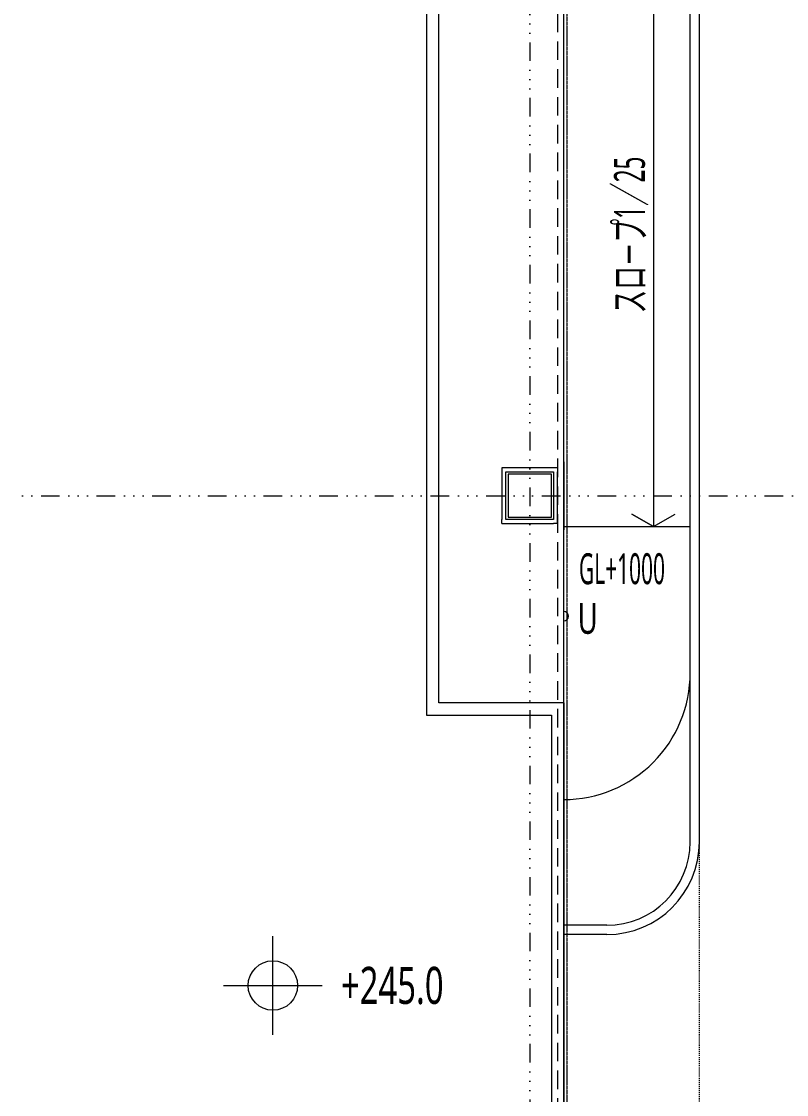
# Model space of a CAD drawing. Header units: millimetres. Extents: x -32710 to 654186, y -254124 to 420220.
# Drawn here: x 282578 to 294954, y 65311 to 82673 of the extents above; entities that cross this region are included whole.
import ezdxf

# ---------------------------------------------------------------- set-up
doc = ezdxf.new("R2010")
doc.units = ezdxf.units.MM
doc.header["$LTSCALE"] = 1000
for name, pattern in [('H12PL1$0$DOTK1', [0.01, 0.005, -0.005]), ('H12PL1$0$HIDDENK1', [0.0334, 0.0167, -0.0167]), ('H12PL1$0$JJP_三點線', [0.9, 0.3, -0.15, 0, -0.15, 0, -0.15, 0, -0.15]), ('H12PL1$0$JJP_虛線(退縮線、投影線、地下室範圍、非屬本工程、圖面分區)', [0.45, 0.3, -0.15])]:
    doc.linetypes.add(name, pattern=pattern)
for name, color, linetype in [('H12PL1$0$A-LABEL-HIGH', 252, 'Continuous'), ('H12PL1$0$A-WALL-EX', 252, 'Continuous'), ('H12PL1$0$S-COL', 252, 'Continuous'), ('H12PL1$0$S-GRID', 252, 'Continuous'), ('H12PL1$0$全區配置圖_匯入NEWCUB用_13_200_TEXT3', 252, 'Continuous'), ('H12PL1$0$全區配置圖_匯入NEWCUB用_13_KABE1', 252, 'Continuous'), ('H12PL1$0$全區配置圖_匯入NEWCUB用_13_KAIDAN', 252, 'Continuous'), ('H12PL1$0$全區配置圖_匯入NEWCUB用_13_SITE', 252, 'Continuous'), ('H12PL1$0$全區配置圖_匯入NEWCUB用_13_SUGATA4', 252, 'Continuous'), ('H12PL1$0$全區配置圖_匯入NEWCUB用_13_SUGATAD', 252, 'Continuous'), ('H12PL1$0$全區配置圖_匯入NEWCUB用_13_雨水排水経路図最新$0$SUGATAD', 252, 'Continuous'), ('MD-20250424-增加TRAY與FS主管位置調整', 7, 'Continuous')]:
    doc.layers.add(name, color=color, linetype=linetype)
doc.styles.add('H12PL1$0$Standard', font='Microsoft JhengHei.ttf', dxfattribs={"width": 0.8})

# ---------------------------------------------------------------- blocks, each defined once
blk = doc.blocks.new('H12PL1')
at = {"layer": 'H12PL1$0$A-LABEL-HIGH', "lineweight": 0}
for p, q in [((257444.9, 66275.5), (257444.9, 67875.5)), ((256644.9, 67075.5), (258244.9, 67075.5))]:
    blk.add_line(p, q, dxfattribs=at)
blk.add_circle((257444.9, 67075.5), 400, dxfattribs=at)
at = {"layer": 'H12PL1$0$A-WALL-EX', "lineweight": 0, "flags": 128}
for points in [[(262150, 30500), (262150, 90550)], [(262150, 30500), (262150, 90550)], [(260130, 74450), (260130, 88530)], [(259930, 88330), (259930, 74450)], [(261150, 75450), (261150, 75385)], [(262050, 75450), (261150, 75450)], [(261150, 75385), (261150, 74615)], [(261215, 74615), (261215, 75385)], [(261215, 75385), (261985, 75385)], [(261985, 75385), (261985, 74615)], [(262050, 75450), (262050, 75385)], [(262050, 74550), (262050, 75385)], [(261150, 74550), (261150, 74615)], [(261150, 74550), (261985, 74550)], [(261985, 74615), (261215, 74615)], [(262050, 74550), (261985, 74550)], [(259930, 74450), (259930, 71650)], [(260130, 71650), (260130, 74450)], [(259930, 71650), (259930, 71450)], [(261950, 71650), (260130, 71650)], [(262150, 71650), (261950, 71650)], [(262150, 64500), (262150, 71650)], [(259930, 71450), (261950, 71450)], [(261950, 71450), (261950, 64500)]]:
    blk.add_lwpolyline(points, dxfattribs=at)
at = {"layer": 'H12PL1$0$A-WALL-EX', "linetype": 'H12PL1$0$JJP_虛線(退縮線、投影線、地下室範圍、非屬本工程、圖面分區)', "lineweight": 0, "flags": 128}
for points in [[(262150, 30500), (262150, 90550)], [(262050, 90450), (262050, 30500)]]:
    blk.add_lwpolyline(points, dxfattribs=at)
at = {"layer": 'H12PL1$0$S-COL', "lineweight": 0, "flags": 128}
blk.add_lwpolyline([(261250, 74650), (261950, 74650), (261950, 75350), (261250, 75350)], close=True, dxfattribs=at)
at = {"layer": 'H12PL1$0$S-GRID', "linetype": 'H12PL1$0$JJP_三點線', "lineweight": 0}
for p, q in [((261600, 128250), (261600, -28000)), ((-29000, 75000), (289600, 75000))]:
    blk.add_line(p, q, dxfattribs=at)
at = {"layer": 'H12PL1$0$全區配置圖_匯入NEWCUB用_13_KABE1', "lineweight": 0}
blk.add_line((262150, 71650), (262150, 64500), dxfattribs=at)
at = {"layer": 'H12PL1$0$全區配置圖_匯入NEWCUB用_13_KAIDAN', "lineweight": 0, "flags": 128}
blk.add_lwpolyline([(263600, 96000), (263600, 74500), (263250, 74700), (263600, 74500), (263950, 74700)], dxfattribs=at)
at = {"layer": 'H12PL1$0$全區配置圖_匯入NEWCUB用_13_KAIDAN', "lineweight": 0}
blk.add_arc((262150, 73050), 75, 270, 90, dxfattribs=at)
at = {"layer": 'H12PL1$0$全區配置圖_匯入NEWCUB用_13_SITE', "lineweight": 0}
for p, q in [((264195, 69400), (264195, 96675)), ((264345, 69400), (264345, 96675)), ((262150, 71650), (262150, 90550)), ((262150, 74500), (264195, 74500)), ((262845, 68050), (262150, 68050)), ((262845, 67900), (262150, 67900))]:
    blk.add_line(p, q, dxfattribs=at)
at = {"layer": 'H12PL1$0$全區配置圖_匯入NEWCUB用_13_SITE', "linetype": 'H12PL1$0$HIDDENK1', "lineweight": 0, "flags": 128}
blk.add_lwpolyline([(262150, 57700), (262845, 57700, 0.4142136), (264345, 59200), (264345, 69400)], format="xyb", dxfattribs=at)
at = {"layer": 'H12PL1$0$全區配置圖_匯入NEWCUB用_13_SITE', "lineweight": 0}
for radius in [1500, 1350]:
    blk.add_arc((262845, 69400), radius, 270, 0, dxfattribs=at)
at = {"layer": 'H12PL1$0$全區配置圖_匯入NEWCUB用_13_SUGATA4', "lineweight": 0, "flags": 128}
blk.add_lwpolyline([(262150, 75550), (262150, 74450)], dxfattribs=at)
at = {"layer": 'H12PL1$0$全區配置圖_匯入NEWCUB用_13_SUGATAD', "linetype": 'H12PL1$0$DOTK1', "lineweight": 0}
blk.add_line((262200, 90600), (262200, 32350), dxfattribs=at)
at = {"layer": 'H12PL1$0$全區配置圖_匯入NEWCUB用_13_雨水排水経路図最新$0$SUGATAD', "lineweight": 0}
blk.add_line((264195.2, 72134.4), (264200, 97500), dxfattribs=at)
blk.add_arc((262149.3, 72130.1), 2045.7, 270.02052, 0.11934, dxfattribs=at)
at = {"layer": 'H12PL1$0$A-LABEL-HIGH', "lineweight": 0, "insert": (258544.9, 66765.6), "char_height": 600, "attachment_point": 7, "style": 'H12PL1$0$Standard'}
blk.add_mtext('\\A1;{\\W0.68;+245.0}', dxfattribs=at)
at = {"layer": 'H12PL1$0$全區配置圖_匯入NEWCUB用_13_200_TEXT3', "linetype": 'Continuous', "lineweight": 0, "insert": (263242.2, 77950.6), "char_height": 500, "attachment_point": 4, "rotation": 90, "style": 'H12PL1$0$Standard'}
blk.add_mtext('\\A1;{\\W0.56;スロ－プ1／25}', dxfattribs=at)
at = {"layer": 'H12PL1$0$全區配置圖_匯入NEWCUB用_13_200_TEXT3', "linetype": 'Continuous', "lineweight": 0, "char_height": 500, "attachment_point": 4, "style": 'H12PL1$0$Standard'}
for s, insert in [('\\A1;{\\W0.52;GL+1000}', (262395.9, 73815.2)), ('\\A1;{\\W0.68;U}', (262375.8, 73011.9))]:
    blk.add_mtext(s, dxfattribs=dict(at, insert=insert))

msp = doc.modelspace()

# ---------------------------------------------------------------- block references
at = {"layer": 'MD-20250424-增加TRAY與FS主管位置調整', "color": 8}
msp.add_blockref('H12PL1', (29200, 0), dxfattribs=at)

doc.saveas('drawing.dxf')
